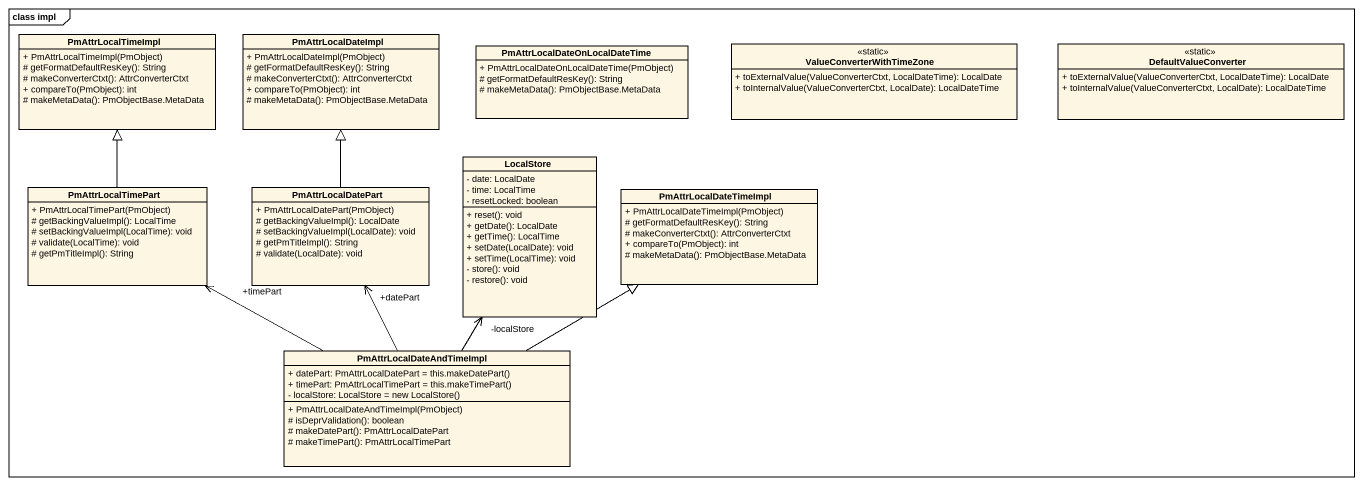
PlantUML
@startuml
mainframe class impl
hide circle
hide empty members
skinparam classAttributeIconSize 0
class PmAttrLocalTimeImpl {
  + PmAttrLocalTimeImpl(PmObject)
  # getFormatDefaultResKey(): String
  # makeConverterCtxt(): AttrConverterCtxt
  + compareTo(PmObject): int
  # makeMetaData(): PmObjectBase.MetaData
}
class PmAttrLocalDateImpl {
  + PmAttrLocalDateImpl(PmObject)
  # getFormatDefaultResKey(): String
  # makeConverterCtxt(): AttrConverterCtxt
  + compareTo(PmObject): int
  # makeMetaData(): PmObjectBase.MetaData
}
class "PmAttrLocalDateOnLocalDateTime" as PmAttrLocalDateOnLocalDateTi {
  + PmAttrLocalDateOnLocalDateTime(PmObject)
  # getFormatDefaultResKey(): String
  # makeMetaData(): PmObjectBase.MetaData
}
class ValueConverterWithTimeZone <<static>> {
  + toExternalValue(ValueConverterCtxt, LocalDateTime): LocalDate
  + toInternalValue(ValueConverterCtxt, LocalDate): LocalDateTime
}
class DefaultValueConverter <<static>> {
  + toExternalValue(ValueConverterCtxt, LocalDateTime): LocalDate
  + toInternalValue(ValueConverterCtxt, LocalDate): LocalDateTime
}
class LocalStore {
  - date: LocalDate
  - time: LocalTime
  - resetLocked: boolean
  + reset(): void
  + getDate(): LocalDate
  + getTime(): LocalTime
  + setDate(LocalDate): void
  + setTime(LocalTime): void
  - store(): void
  - restore(): void
}
class PmAttrLocalTimePart {
  + PmAttrLocalTimePart(PmObject)
  # getBackingValueImpl(): LocalTime
  # setBackingValueImpl(LocalTime): void
  # validate(LocalTime): void
  # getPmTitleImpl(): String
}
class PmAttrLocalDatePart {
  + PmAttrLocalDatePart(PmObject)
  # getBackingValueImpl(): LocalDate
  # setBackingValueImpl(LocalDate): void
  # getPmTitleImpl(): String
  # validate(LocalDate): void
}
class PmAttrLocalDateTimeImpl {
  + PmAttrLocalDateTimeImpl(PmObject)
  # getFormatDefaultResKey(): String
  # makeConverterCtxt(): AttrConverterCtxt
  + compareTo(PmObject): int
  # makeMetaData(): PmObjectBase.MetaData
}
class PmAttrLocalDateAndTimeImpl {
  {field} + datePart: PmAttrLocalDatePart = this.makeDatePart()
  {field} + timePart: PmAttrLocalTimePart = this.makeTimePart()
  {field} - localStore: LocalStore = new LocalStore()
  + PmAttrLocalDateAndTimeImpl(PmObject)
  # isDeprValidation(): boolean
  # makeDatePart(): PmAttrLocalDatePart
  # makeTimePart(): PmAttrLocalTimePart
}
PmAttrLocalTimePart -up-|> PmAttrLocalTimeImpl
PmAttrLocalDatePart -up-|> PmAttrLocalDateImpl
PmAttrLocalDateAndTimeImpl -up-> "-localStore" LocalStore
PmAttrLocalDateAndTimeImpl -left-> "+timePart" PmAttrLocalTimePart
PmAttrLocalDateAndTimeImpl -up-> "+datePart" PmAttrLocalDatePart
PmAttrLocalDateAndTimeImpl -right-|> PmAttrLocalDateTimeImpl
@enduml
